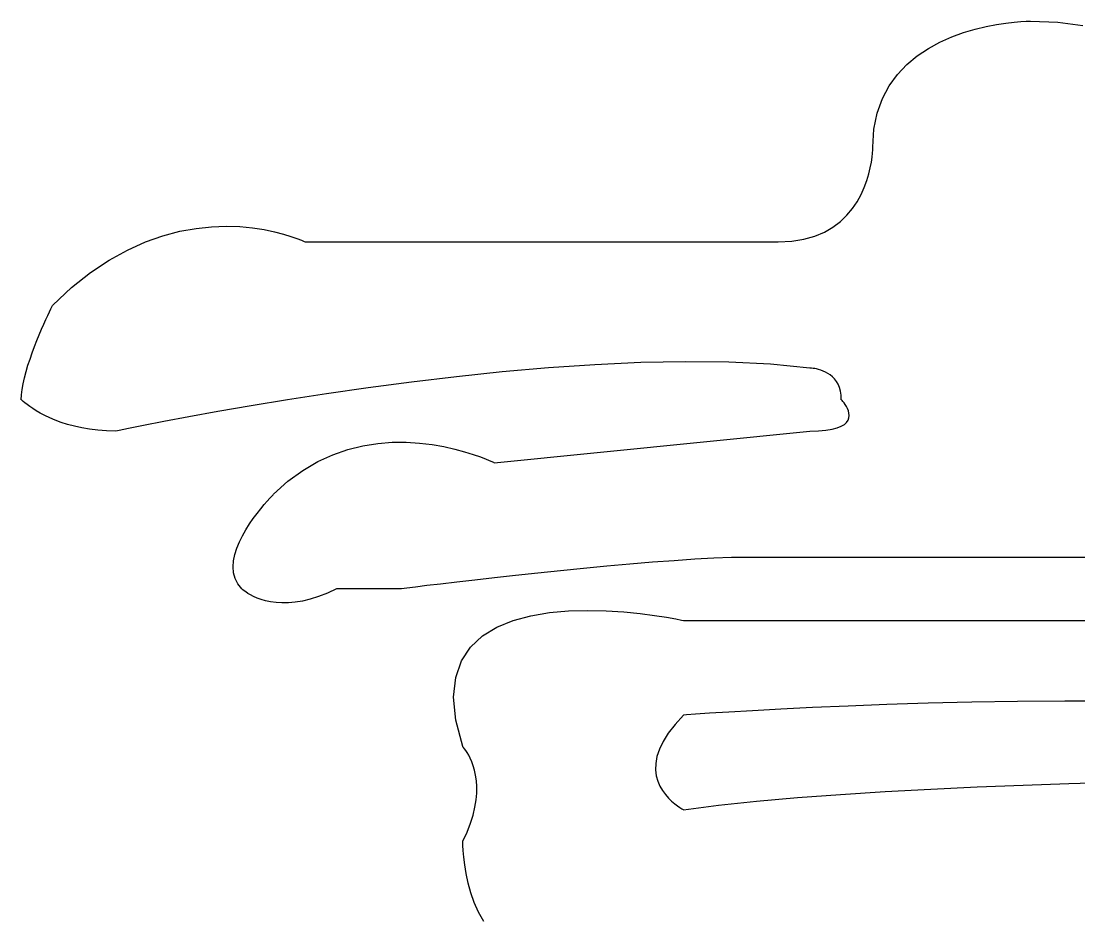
# Model space of a CAD drawing. Extents: x 8 to 213, y -217 to -66.
# Drawn here: x 28.65 to 33.8, y -86.56 to -82.2 of the extents above; entities that cross this region are included whole.
import ezdxf

# ---------------------------------------------------------------- set-up
doc = ezdxf.new("R2010")
doc.units = 0
doc.header["$MEASUREMENT"] = 0

msp = doc.modelspace()

# ---------------------------------------------------------------- linework, layer by layer
for p, q in [((33.4407, -82.2108, -80.2759), (33.4809, -82.2061, -80.2759)), ((33.4809, -82.2061, -80.2759), (33.5141, -82.2033, -80.2759)), ((33.5141, -82.2033, -80.2759), (33.5392, -82.2018, -80.2759)), ((33.5392, -82.2018, -80.2759), (33.5551, -82.2013, -80.2759)), ((33.5551, -82.2013, -80.2759), (33.5607, -82.2012, -80.2759)), ((33.5607, -82.2012, -80.2759), (33.6932, -82.2068, -80.2759)), ((33.6932, -82.2068, -80.2759), (33.8146, -82.2227, -80.2759)), ((33.1769, -82.278, -80.2759), (33.2343, -82.2572, -80.2759)), ((33.2343, -82.2572, -80.2759), (33.2905, -82.2405, -80.2759)), ((33.2905, -82.2405, -80.2759), (33.3444, -82.2275, -80.2759)), ((33.3444, -82.2275, -80.2759), (33.3949, -82.2178, -80.2759)), ((33.3949, -82.2178, -80.2759), (33.4407, -82.2108, -80.2759)), ((33.0633, -82.3339, -80.2759), (33.1195, -82.3034, -80.2759)), ((33.1195, -82.3034, -80.2759), (33.1769, -82.278, -80.2759)), ((33.0093, -82.3699, -80.2759), (33.0633, -82.3339, -80.2759)), ((32.913, -82.4603, -80.2759), (32.9589, -82.4119, -80.2759)), ((32.9589, -82.4119, -80.2759), (33.0093, -82.3699, -80.2759)), ((32.8729, -82.5156, -80.2759), (32.913, -82.4603, -80.2759)), ((32.8397, -82.5784, -80.2759), (32.8729, -82.5156, -80.2759)), ((32.8146, -82.6489, -80.2759), (32.8397, -82.5784, -80.2759)), ((32.7986, -82.7277, -80.2759), (32.8146, -82.6489, -80.2759)), ((32.7931, -82.8153, -80.2759), (32.7986, -82.7277, -80.2759)), ((32.7915, -82.8433, -80.2759), (32.7926, -82.8282, -80.2759)), ((32.7926, -82.8282, -80.2759), (32.793, -82.8187, -80.2759)), ((32.793, -82.8187, -80.2759), (32.7931, -82.8153, -80.2759)), ((32.7859, -82.8873, -80.2759), (32.7894, -82.8632, -80.2759)), ((32.7894, -82.8632, -80.2759), (32.7915, -82.8433, -80.2759)), ((32.7733, -82.9451, -80.2759), (32.7806, -82.9148, -80.2759)), ((32.7806, -82.9148, -80.2759), (32.7859, -82.8873, -80.2759)), ((32.7511, -83.0112, -80.2759), (32.7636, -82.9774, -80.2759)), ((32.7636, -82.9774, -80.2759), (32.7733, -82.9451, -80.2759)), ((32.7355, -83.0456, -80.2759), (32.7511, -83.0112, -80.2759)), ((32.6936, -83.1138, -80.2759), (32.7164, -83.08, -80.2759)), ((32.7164, -83.08, -80.2759), (32.7355, -83.0456, -80.2759)), ((32.6666, -83.1461, -80.2759), (32.6936, -83.1138, -80.2759)), ((32.5988, -83.2039, -80.2759), (32.6351, -83.1764, -80.2759)), ((32.6351, -83.1764, -80.2759), (32.6666, -83.1461, -80.2759)), ((29.3375, -83.2458, -80.2759), (29.4199, -83.224, -80.2759)), ((29.4199, -83.224, -80.2759), (29.4991, -83.2096, -80.2759)), ((29.4991, -83.2096, -80.2759), (29.5745, -83.2016, -80.2759)), ((29.5745, -83.2016, -80.2759), (29.6458, -83.1991, -80.2759)), ((29.6458, -83.1991, -80.2759), (29.7125, -83.2013, -80.2759)), ((29.7125, -83.2013, -80.2759), (29.7742, -83.2071, -80.2759)), ((29.7742, -83.2071, -80.2759), (29.8303, -83.2157, -80.2759)), ((29.8303, -83.2157, -80.2759), (29.8804, -83.2261, -80.2759)), ((29.8804, -83.2261, -80.2759), (29.9241, -83.2375, -80.2759)), ((29.9241, -83.2375, -80.2759), (29.9609, -83.2489, -80.2759)), ((32.5102, -83.2479, -80.2759), (32.5573, -83.228, -80.2759)), ((32.5573, -83.228, -80.2759), (32.5988, -83.2039, -80.2759)), ((29.165, -83.3152, -80.2759), (29.2524, -83.2759, -80.2759)), ((29.2524, -83.2759, -80.2759), (29.3375, -83.2458, -80.2759)), ((29.9609, -83.2489, -80.2759), (29.9903, -83.2593, -80.2759)), ((29.9903, -83.2593, -80.2759), (30.0118, -83.2679, -80.2759)), ((30.0118, -83.2679, -80.2759), (30.0251, -83.2737, -80.2759)), ((30.0251, -83.2737, -80.2759), (30.0296, -83.2759, -80.2759)), ((30.0296, -83.2759, -80.2759), (30.2334, -83.2759, -80.2759)), ((30.2334, -83.2759, -80.2759), (30.4299, -83.2759, -80.2759)), ((30.4299, -83.2759, -80.2759), (30.6188, -83.2759, -80.2759)), ((30.6188, -83.2759, -80.2759), (30.7997, -83.2759, -80.2759)), ((30.7997, -83.2759, -80.2759), (30.9724, -83.2759, -80.2759)), ((30.9724, -83.2759, -80.2759), (31.1364, -83.2759, -80.2759)), ((31.1364, -83.2759, -80.2759), (31.2914, -83.2759, -80.2759)), ((31.2914, -83.2759, -80.2759), (31.4371, -83.2759, -80.2759)), ((31.4371, -83.2759, -80.2759), (31.5732, -83.2759, -80.2759)), ((31.5732, -83.2759, -80.2759), (31.6992, -83.2759, -80.2759)), ((31.6992, -83.2759, -80.2759), (31.8149, -83.2759, -80.2759)), ((31.8149, -83.2759, -80.2759), (31.9198, -83.2759, -80.2759)), ((31.9198, -83.2759, -80.2759), (32.0137, -83.2759, -80.2759)), ((32.0137, -83.2759, -80.2759), (32.0962, -83.2759, -80.2759)), ((32.0962, -83.2759, -80.2759), (32.167, -83.2759, -80.2759)), ((32.167, -83.2759, -80.2759), (32.2256, -83.2759, -80.2759)), ((32.2256, -83.2759, -80.2759), (32.2719, -83.2759, -80.2759)), ((32.2719, -83.2759, -80.2759), (32.3053, -83.2759, -80.2759)), ((32.3053, -83.2759, -80.2759), (32.3256, -83.2759, -80.2759)), ((32.3256, -83.2759, -80.2759), (32.3325, -83.2759, -80.2759)), ((32.3325, -83.2759, -80.2759), (32.3982, -83.2725, -80.2759)), ((32.3982, -83.2725, -80.2759), (32.4573, -83.263, -80.2759)), ((32.4573, -83.263, -80.2759), (32.5102, -83.2479, -80.2759)), ((29.0757, -83.3646, -80.2759), (29.165, -83.3152, -80.2759)), ((28.9851, -83.4251, -80.2759), (29.0757, -83.3646, -80.2759)), ((28.8935, -83.4976, -80.2759), (28.9851, -83.4251, -80.2759)), ((28.8014, -83.5829, -80.2759), (28.8935, -83.4976, -80.2759)), ((28.7921, -83.6021, -80.2759), (28.7971, -83.5917, -80.2759)), ((28.7971, -83.5917, -80.2759), (28.8003, -83.5852, -80.2759)), ((28.8003, -83.5852, -80.2759), (28.8014, -83.5829, -80.2759)), ((28.8014, -83.5829, -80.2759), (28.8014, -83.5829, -80.2759)), ((28.7683, -83.6534, -80.2759), (28.7774, -83.6333, -80.2759)), ((28.7774, -83.6333, -80.2759), (28.7855, -83.6161, -80.2759)), ((28.7855, -83.6161, -80.2759), (28.7921, -83.6021, -80.2759)), ((28.7361, -83.7275, -80.2759), (28.7474, -83.7008, -80.2759)), ((28.7474, -83.7008, -80.2759), (28.7582, -83.676, -80.2759)), ((28.7582, -83.676, -80.2759), (28.7683, -83.6534, -80.2759)), ((28.7247, -83.7557, -80.2759), (28.7361, -83.7275, -80.2759)), ((28.702, -83.8151, -80.2759), (28.7132, -83.785, -80.2759)), ((28.7132, -83.785, -80.2759), (28.7247, -83.7557, -80.2759)), ((28.6811, -83.8763, -80.2759), (28.6912, -83.8456, -80.2759)), ((28.6912, -83.8456, -80.2759), (28.702, -83.8151, -80.2759)), ((28.6639, -83.9367, -80.2759), (28.6719, -83.9068, -80.2759)), ((28.6719, -83.9068, -80.2759), (28.6811, -83.8763, -80.2759)), ((30.9895, -83.9084, -80.2759), (30.7665, -83.9317, -80.2759)), ((31.2148, -83.8886, -80.2759), (30.9895, -83.9084, -80.2759)), ((31.4401, -83.8732, -80.2759), (31.2148, -83.8886, -80.2759)), ((31.6631, -83.863, -80.2759), (31.4401, -83.8732, -80.2759)), ((31.8815, -83.8587, -80.2759), (31.6631, -83.863, -80.2759)), ((32.093, -83.8613, -80.2759), (31.8815, -83.8587, -80.2759)), ((32.2953, -83.8714, -80.2759), (32.093, -83.8613, -80.2759)), ((32.486, -83.89, -80.2759), (32.2953, -83.8714, -80.2759)), ((32.4871, -83.89, -80.2759), (32.486, -83.89, -80.2759)), ((32.4903, -83.8901, -80.2759), (32.4871, -83.89, -80.2759)), ((32.4953, -83.8905, -80.2759), (32.4903, -83.8901, -80.2759)), ((32.502, -83.8912, -80.2759), (32.4953, -83.8905, -80.2759)), ((32.51, -83.8924, -80.2759), (32.502, -83.8912, -80.2759)), ((32.5192, -83.8941, -80.2759), (32.51, -83.8924, -80.2759)), ((32.5293, -83.8966, -80.2759), (32.5192, -83.8941, -80.2759)), ((32.5401, -83.8998, -80.2759), (32.5293, -83.8966, -80.2759)), ((32.5513, -83.904, -80.2759), (32.5401, -83.8998, -80.2759)), ((32.5628, -83.9092, -80.2759), (32.5513, -83.904, -80.2759)), ((32.5743, -83.9155, -80.2759), (32.5628, -83.9092, -80.2759)), ((28.6572, -83.9656, -80.2759), (28.6639, -83.9367, -80.2759)), ((30.5482, -83.9579, -80.2759), (30.3367, -83.9859, -80.2759)), ((30.7665, -83.9317, -80.2759), (30.5482, -83.9579, -80.2759)), ((32.5855, -83.9231, -80.2759), (32.5743, -83.9155, -80.2759)), ((32.5963, -83.9321, -80.2759), (32.5855, -83.9231, -80.2759)), ((32.6064, -83.9426, -80.2759), (32.5963, -83.9321, -80.2759)), ((32.6156, -83.9548, -80.2759), (32.6064, -83.9426, -80.2759)), ((32.6236, -83.9686, -80.2759), (32.6156, -83.9548, -80.2759)), ((28.649, -84.0194, -80.2759), (28.6522, -83.9933, -80.2759)), ((28.6522, -83.9933, -80.2759), (28.6572, -83.9656, -80.2759)), ((30.3367, -83.9859, -80.2759), (30.1344, -84.0152, -80.2759)), ((32.6302, -83.9843, -80.2759), (32.6236, -83.9686, -80.2759)), ((32.6352, -84.0019, -80.2759), (32.6302, -83.9843, -80.2759)), ((32.6384, -84.0216, -80.2759), (32.6352, -84.0019, -80.2759)), ((28.6479, -84.0435, -80.2759), (28.649, -84.0194, -80.2759)), ((28.6491, -84.0446, -80.2759), (28.6479, -84.0435, -80.2759)), ((28.6525, -84.0478, -80.2759), (28.6491, -84.0446, -80.2759)), ((28.6583, -84.0528, -80.2759), (28.6525, -84.0478, -80.2759)), ((28.6663, -84.0595, -80.2759), (28.6583, -84.0528, -80.2759)), ((28.6767, -84.0675, -80.2759), (28.6663, -84.0595, -80.2759)), ((29.9437, -84.0447, -80.2759), (29.7667, -84.0739, -80.2759)), ((30.1344, -84.0152, -80.2759), (29.9437, -84.0447, -80.2759)), ((32.6395, -84.0435, -80.2759), (32.6384, -84.0216, -80.2759)), ((32.6406, -84.0446, -80.2759), (32.6395, -84.0435, -80.2759)), ((32.6435, -84.0478, -80.2759), (32.6406, -84.0446, -80.2759)), ((32.6478, -84.0528, -80.2759), (32.6435, -84.0478, -80.2759)), ((32.6531, -84.0595, -80.2759), (32.6478, -84.0528, -80.2759)), ((32.6587, -84.0675, -80.2759), (32.6531, -84.0595, -80.2759)), ((28.6894, -84.0767, -80.2759), (28.6767, -84.0675, -80.2759)), ((28.7043, -84.0868, -80.2759), (28.6894, -84.0767, -80.2759)), ((28.7216, -84.0975, -80.2759), (28.7043, -84.0868, -80.2759)), ((28.7412, -84.1088, -80.2759), (28.7216, -84.0975, -80.2759)), ((28.7631, -84.1203, -80.2759), (28.7412, -84.1088, -80.2759)), ((29.6059, -84.1017, -80.2759), (29.4635, -84.1275, -80.2759)), ((29.7667, -84.0739, -80.2759), (29.6059, -84.1017, -80.2759)), ((32.6644, -84.0767, -80.2759), (32.6587, -84.0675, -80.2759)), ((32.6696, -84.0868, -80.2759), (32.6644, -84.0767, -80.2759)), ((32.6739, -84.0975, -80.2759), (32.6696, -84.0868, -80.2759)), ((32.6768, -84.1088, -80.2759), (32.6739, -84.0975, -80.2759)), ((32.6779, -84.1203, -80.2759), (32.6768, -84.1088, -80.2759)), ((28.7872, -84.1317, -80.2759), (28.7631, -84.1203, -80.2759)), ((28.8137, -84.143, -80.2759), (28.7872, -84.1317, -80.2759)), ((28.8425, -84.1538, -80.2759), (28.8137, -84.143, -80.2759)), ((28.8736, -84.1639, -80.2759), (28.8425, -84.1538, -80.2759)), ((28.907, -84.173, -80.2759), (28.8736, -84.1639, -80.2759)), ((29.3418, -84.1504, -80.2759), (29.2432, -84.1696, -80.2759)), ((29.4635, -84.1275, -80.2759), (29.3418, -84.1504, -80.2759)), ((32.6395, -84.173, -80.2759), (32.6546, -84.1639, -80.2759)), ((32.6546, -84.1639, -80.2759), (32.6655, -84.1538, -80.2759)), ((32.6655, -84.1538, -80.2759), (32.6727, -84.143, -80.2759)), ((32.6727, -84.143, -80.2759), (32.6767, -84.1317, -80.2759)), ((32.6767, -84.1317, -80.2759), (32.6779, -84.1203, -80.2759)), ((28.9427, -84.1811, -80.2759), (28.907, -84.173, -80.2759)), ((28.9807, -84.1877, -80.2759), (28.9427, -84.1811, -80.2759)), ((29.021, -84.1927, -80.2759), (28.9807, -84.1877, -80.2759)), ((29.0636, -84.1959, -80.2759), (29.021, -84.1927, -80.2759)), ((29.1085, -84.197, -80.2759), (29.0636, -84.1959, -80.2759)), ((29.1242, -84.1937, -80.2759), (29.1085, -84.197, -80.2759)), ((29.1699, -84.1843, -80.2759), (29.1242, -84.1937, -80.2759)), ((29.2432, -84.1696, -80.2759), (29.1699, -84.1843, -80.2759)), ((30.9508, -84.3506, -80.2759), (32.486, -84.197, -80.2759)), ((32.486, -84.197, -80.2759), (32.5287, -84.1959, -80.2759)), ((32.5287, -84.1959, -80.2759), (32.5649, -84.1927, -80.2759)), ((32.5649, -84.1927, -80.2759), (32.5952, -84.1877, -80.2759)), ((32.5952, -84.1877, -80.2759), (32.6199, -84.1811, -80.2759)), ((32.6199, -84.1811, -80.2759), (32.6395, -84.173, -80.2759)), ((30.2383, -84.2858, -80.2759), (30.3113, -84.2678, -80.2759)), ((30.3113, -84.2678, -80.2759), (30.3832, -84.2565, -80.2759)), ((30.3832, -84.2565, -80.2759), (30.4534, -84.2511, -80.2759)), ((30.4534, -84.2511, -80.2759), (30.5212, -84.2507, -80.2759)), ((30.5212, -84.2507, -80.2759), (30.5862, -84.2546, -80.2759)), ((30.5862, -84.2546, -80.2759), (30.6477, -84.262, -80.2759)), ((30.6477, -84.262, -80.2759), (30.7051, -84.272, -80.2759)), ((30.0911, -84.345, -80.2759), (30.1647, -84.3113, -80.2759)), ((30.1647, -84.3113, -80.2759), (30.2383, -84.2858, -80.2759)), ((30.7051, -84.272, -80.2759), (30.758, -84.2838, -80.2759)), ((30.758, -84.2838, -80.2759), (30.8057, -84.2967, -80.2759)), ((30.8057, -84.2967, -80.2759), (30.8476, -84.3098, -80.2759)), ((30.8476, -84.3098, -80.2759), (30.8832, -84.3223, -80.2759)), ((30.0181, -84.3879, -80.2759), (30.0911, -84.345, -80.2759)), ((30.8832, -84.3223, -80.2759), (30.9119, -84.3335, -80.2759)), ((30.9119, -84.3335, -80.2759), (30.9331, -84.3424, -80.2759)), ((30.9331, -84.3424, -80.2759), (30.9463, -84.3484, -80.2759)), ((30.9463, -84.3484, -80.2759), (30.9508, -84.3506, -80.2759)), ((29.9462, -84.4406, -80.2759), (30.0181, -84.3879, -80.2759)), ((29.8761, -84.5041, -80.2759), (29.9462, -84.4406, -80.2759)), ((29.8454, -84.5372, -80.2759), (29.858, -84.5233, -80.2759)), ((29.858, -84.5233, -80.2759), (29.8677, -84.5128, -80.2759)), ((29.8677, -84.5128, -80.2759), (29.8739, -84.5063, -80.2759)), ((29.8739, -84.5063, -80.2759), (29.8761, -84.5041, -80.2759)), ((29.7962, -84.5972, -80.2759), (29.8139, -84.5746, -80.2759)), ((29.8139, -84.5746, -80.2759), (29.8305, -84.5545, -80.2759)), ((29.8305, -84.5545, -80.2759), (29.8454, -84.5372, -80.2759)), ((29.7595, -84.6486, -80.2759), (29.7779, -84.622, -80.2759)), ((29.7779, -84.622, -80.2759), (29.7962, -84.5972, -80.2759)), ((29.7252, -84.7061, -80.2759), (29.7418, -84.6768, -80.2759)), ((29.7418, -84.6768, -80.2759), (29.7595, -84.6486, -80.2759)), ((29.7103, -84.7362, -80.2759), (29.7252, -84.7061, -80.2759)), ((29.688, -84.7975, -80.2759), (29.6977, -84.7668, -80.2759)), ((29.6977, -84.7668, -80.2759), (29.7103, -84.7362, -80.2759)), ((29.6796, -84.8578, -80.2759), (29.6818, -84.8279, -80.2759)), ((29.6818, -84.8279, -80.2759), (29.688, -84.7975, -80.2759)), ((31.7208, -84.8351, -80.2759), (31.6111, -84.8443, -80.2759)), ((31.8265, -84.8271, -80.2759), (31.7208, -84.8351, -80.2759)), ((31.9266, -84.8205, -80.2759), (31.8265, -84.8271, -80.2759)), ((32.0198, -84.8154, -80.2759), (31.9266, -84.8205, -80.2759)), ((32.1044, -84.8122, -80.2759), (32.0198, -84.8154, -80.2759)), ((32.179, -84.8111, -80.2759), (32.1044, -84.8122, -80.2759)), ((32.2026, -84.8111, -80.2759), (32.179, -84.8111, -80.2759)), ((32.2712, -84.8111, -80.2759), (32.2026, -84.8111, -80.2759)), ((32.3816, -84.8111, -80.2759), (32.2712, -84.8111, -80.2759)), ((32.5302, -84.8111, -80.2759), (32.3816, -84.8111, -80.2759)), ((32.7139, -84.8111, -80.2759), (32.5302, -84.8111, -80.2759)), ((32.9292, -84.8111, -80.2759), (32.7139, -84.8111, -80.2759)), ((33.1729, -84.8111, -80.2759), (32.9292, -84.8111, -80.2759)), ((33.4416, -84.8111, -80.2759), (33.1729, -84.8111, -80.2759)), ((33.7318, -84.8111, -80.2759), (33.4416, -84.8111, -80.2759)), ((34.0405, -84.8111, -80.2759), (33.7318, -84.8111, -80.2759)), ((29.682, -84.8868, -80.2759), (29.6796, -84.8578, -80.2759)), ((29.6896, -84.9145, -80.2759), (29.682, -84.8868, -80.2759)), ((31.2727, -84.8764, -80.2759), (31.1619, -84.8879, -80.2759)), ((31.3856, -84.8652, -80.2759), (31.2727, -84.8764, -80.2759)), ((31.4988, -84.8544, -80.2759), (31.3856, -84.8652, -80.2759)), ((31.6111, -84.8443, -80.2759), (31.4988, -84.8544, -80.2759)), ((29.7029, -84.9405, -80.2759), (29.6896, -84.9145, -80.2759)), ((30.7679, -84.9315, -80.2759), (30.6893, -84.9407, -80.2759)), ((30.856, -84.9214, -80.2759), (30.7679, -84.9315, -80.2759)), ((30.952, -84.9106, -80.2759), (30.856, -84.9214, -80.2759)), ((31.0545, -84.8994, -80.2759), (30.952, -84.9106, -80.2759)), ((31.1619, -84.8879, -80.2759), (31.0545, -84.8994, -80.2759)), ((29.7226, -84.9647, -80.2759), (29.7029, -84.9405, -80.2759)), ((29.7237, -84.9657, -80.2759), (29.7226, -84.9647, -80.2759)), ((29.7272, -84.9688, -80.2759), (29.7237, -84.9657, -80.2759)), ((29.7329, -84.9735, -80.2759), (29.7272, -84.9688, -80.2759)), ((29.741, -84.9794, -80.2759), (29.7329, -84.9735, -80.2759)), ((29.7514, -84.9862, -80.2759), (29.741, -84.9794, -80.2759)), ((29.764, -84.9937, -80.2759), (29.7514, -84.9862, -80.2759)), ((30.1382, -84.9854, -80.2759), (30.0956, -85.002, -80.2759)), ((30.1832, -84.9647, -80.2759), (30.1382, -84.9854, -80.2759)), ((30.1843, -84.9647, -80.2759), (30.1832, -84.9647, -80.2759)), ((30.1876, -84.9647, -80.2759), (30.1843, -84.9647, -80.2759)), ((30.193, -84.9647, -80.2759), (30.1876, -84.9647, -80.2759)), ((30.2003, -84.9647, -80.2759), (30.193, -84.9647, -80.2759)), ((30.2095, -84.9647, -80.2759), (30.2003, -84.9647, -80.2759)), ((30.2205, -84.9647, -80.2759), (30.2095, -84.9647, -80.2759)), ((30.233, -84.9647, -80.2759), (30.2205, -84.9647, -80.2759)), ((30.247, -84.9647, -80.2759), (30.233, -84.9647, -80.2759)), ((30.2624, -84.9647, -80.2759), (30.247, -84.9647, -80.2759)), ((30.2791, -84.9647, -80.2759), (30.2624, -84.9647, -80.2759)), ((30.2969, -84.9647, -80.2759), (30.2791, -84.9647, -80.2759)), ((30.3158, -84.9647, -80.2759), (30.2969, -84.9647, -80.2759)), ((30.3356, -84.9647, -80.2759), (30.3158, -84.9647, -80.2759)), ((30.3562, -84.9647, -80.2759), (30.3356, -84.9647, -80.2759)), ((30.3775, -84.9647, -80.2759), (30.3562, -84.9647, -80.2759)), ((30.3993, -84.9647, -80.2759), (30.3775, -84.9647, -80.2759)), ((30.4216, -84.9647, -80.2759), (30.3993, -84.9647, -80.2759)), ((30.4443, -84.9647, -80.2759), (30.4216, -84.9647, -80.2759)), ((30.4672, -84.9647, -80.2759), (30.4443, -84.9647, -80.2759)), ((30.4902, -84.9647, -80.2759), (30.4672, -84.9647, -80.2759)), ((30.4992, -84.9635, -80.2759), (30.4902, -84.9647, -80.2759)), ((30.5251, -84.9604, -80.2759), (30.4992, -84.9635, -80.2759)), ((30.5664, -84.9553, -80.2759), (30.5251, -84.9604, -80.2759)), ((30.6216, -84.9487, -80.2759), (30.5664, -84.9553, -80.2759)), ((30.6893, -84.9407, -80.2759), (30.6216, -84.9487, -80.2759)), ((29.779, -85.0013, -80.2759), (29.764, -84.9937, -80.2759)), ((29.7963, -85.0089, -80.2759), (29.779, -85.0013, -80.2759)), ((29.8158, -85.016, -80.2759), (29.7963, -85.0089, -80.2759)), ((29.8377, -85.0222, -80.2759), (29.8158, -85.016, -80.2759)), ((29.8619, -85.0274, -80.2759), (29.8377, -85.0222, -80.2759)), ((29.8884, -85.031, -80.2759), (29.8619, -85.0274, -80.2759)), ((29.9172, -85.0328, -80.2759), (29.8884, -85.031, -80.2759)), ((29.9483, -85.0324, -80.2759), (29.9172, -85.0328, -80.2759)), ((29.9817, -85.0294, -80.2759), (29.9483, -85.0324, -80.2759)), ((30.0173, -85.0236, -80.2759), (29.9817, -85.0294, -80.2759)), ((30.0553, -85.0146, -80.2759), (30.0173, -85.0236, -80.2759)), ((30.0956, -85.002, -80.2759), (30.0553, -85.0146, -80.2759)), ((31.1289, -85.095, -80.2759), (31.2194, -85.0798, -80.2759)), ((31.2194, -85.0798, -80.2759), (31.3123, -85.0715, -80.2759)), ((31.3123, -85.0715, -80.2759), (31.4052, -85.0691, -80.2759)), ((31.4052, -85.0691, -80.2759), (31.4958, -85.0712, -80.2759)), ((31.4958, -85.0712, -80.2759), (31.5818, -85.0767, -80.2759)), ((31.5818, -85.0767, -80.2759), (31.6608, -85.0846, -80.2759)), ((31.6608, -85.0846, -80.2759), (31.7307, -85.0936, -80.2759)), ((30.9638, -85.1506, -80.2759), (31.0429, -85.1182, -80.2759)), ((31.0429, -85.1182, -80.2759), (31.1289, -85.095, -80.2759)), ((31.7307, -85.0936, -80.2759), (31.789, -85.1026, -80.2759)), ((31.789, -85.1026, -80.2759), (31.8335, -85.1105, -80.2759)), ((31.8335, -85.1105, -80.2759), (31.8619, -85.1161, -80.2759)), ((31.8619, -85.1161, -80.2759), (31.8719, -85.1182, -80.2759)), ((31.8719, -85.1182, -80.2759), (32.1261, -85.1182, -80.2759)), ((32.1261, -85.1182, -80.2759), (32.3812, -85.1182, -80.2759)), ((32.3812, -85.1182, -80.2759), (32.6355, -85.1182, -80.2759)), ((32.6355, -85.1182, -80.2759), (32.8876, -85.1182, -80.2759)), ((32.8876, -85.1182, -80.2759), (33.1361, -85.1182, -80.2759)), ((33.1361, -85.1182, -80.2759), (33.3794, -85.1182, -80.2759)), ((33.3794, -85.1182, -80.2759), (33.616, -85.1182, -80.2759)), ((33.616, -85.1182, -80.2759), (33.8444, -85.1182, -80.2759)), ((30.8356, -85.2477, -80.2759), (30.894, -85.1934, -80.2759)), ((30.894, -85.1934, -80.2759), (30.9638, -85.1506, -80.2759)), ((30.7911, -85.3147, -80.2759), (30.8356, -85.2477, -80.2759)), ((30.7627, -85.3955, -80.2759), (30.7911, -85.3147, -80.2759)), ((30.7527, -85.4912, -80.2759), (30.7627, -85.3955, -80.2759)), ((30.7635, -85.6031, -80.2759), (30.7527, -85.4912, -80.2759)), ((32.3445, -85.5497, -80.2759), (32.2078, -85.5572, -80.2759)), ((32.5001, -85.5421, -80.2759), (32.3445, -85.5497, -80.2759)), ((32.6727, -85.5345, -80.2759), (32.5001, -85.5421, -80.2759)), ((32.8605, -85.5275, -80.2759), (32.6727, -85.5345, -80.2759)), ((33.0617, -85.5212, -80.2759), (32.8605, -85.5275, -80.2759)), ((33.2744, -85.5161, -80.2759), (33.0617, -85.5212, -80.2759)), ((33.4968, -85.5124, -80.2759), (33.2744, -85.5161, -80.2759)), ((33.727, -85.5106, -80.2759), (33.4968, -85.5124, -80.2759)), ((33.9632, -85.511, -80.2759), (33.727, -85.5106, -80.2759)), ((30.7972, -85.7323, -80.2759), (30.7635, -85.6031, -80.2759)), ((31.8719, -85.5787, -80.2759), (31.8304, -85.6237, -80.2759)), ((31.8866, -85.5777, -80.2759), (31.8719, -85.5787, -80.2759)), ((31.9293, -85.5746, -80.2759), (31.8866, -85.5777, -80.2759)), ((31.9983, -85.5699, -80.2759), (31.9293, -85.5746, -80.2759)), ((32.0918, -85.564, -80.2759), (31.9983, -85.5699, -80.2759)), ((32.2078, -85.5572, -80.2759), (32.0918, -85.564, -80.2759)), ((31.8304, -85.6237, -80.2759), (31.7973, -85.6663, -80.2759)), ((31.7721, -85.7066, -80.2759), (31.754, -85.7446, -80.2759)), ((31.7973, -85.6663, -80.2759), (31.7721, -85.7066, -80.2759)), ((30.7983, -85.7334, -80.2759), (30.7972, -85.7323, -80.2759)), ((30.8014, -85.7369, -80.2759), (30.7983, -85.7334, -80.2759)), ((30.8061, -85.7426, -80.2759), (30.8014, -85.7369, -80.2759)), ((30.812, -85.7507, -80.2759), (30.8061, -85.7426, -80.2759)), ((30.8188, -85.7611, -80.2759), (30.812, -85.7507, -80.2759)), ((30.8263, -85.7737, -80.2759), (30.8188, -85.7611, -80.2759)), ((31.754, -85.7446, -80.2759), (31.7424, -85.7803, -80.2759)), ((30.8339, -85.7887, -80.2759), (30.8263, -85.7737, -80.2759)), ((30.8415, -85.806, -80.2759), (30.8339, -85.7887, -80.2759)), ((30.8485, -85.8255, -80.2759), (30.8415, -85.806, -80.2759)), ((31.7365, -85.8136, -80.2759), (31.7357, -85.8447, -80.2759)), ((31.7424, -85.7803, -80.2759), (31.7365, -85.8136, -80.2759)), ((30.8548, -85.8474, -80.2759), (30.8485, -85.8255, -80.2759)), ((30.8599, -85.8716, -80.2759), (30.8548, -85.8474, -80.2759)), ((31.7357, -85.8447, -80.2759), (31.7393, -85.8735, -80.2759)), ((30.8636, -85.8981, -80.2759), (30.8599, -85.8716, -80.2759)), ((30.8654, -85.9269, -80.2759), (30.8636, -85.8981, -80.2759)), ((31.7393, -85.8735, -80.2759), (31.7465, -85.9, -80.2759)), ((31.7465, -85.9, -80.2759), (31.7568, -85.9242, -80.2759)), ((33.5251, -85.919, -80.2759), (33.7471, -85.9113, -80.2759)), ((33.7471, -85.9113, -80.2759), (33.9637, -85.905, -80.2759)), ((30.862, -85.9913, -80.2759), (30.865, -85.958, -80.2759)), ((30.865, -85.958, -80.2759), (30.8654, -85.9269, -80.2759)), ((31.7568, -85.9242, -80.2759), (31.7693, -85.9461, -80.2759)), ((31.7693, -85.9461, -80.2759), (31.7835, -85.9656, -80.2759)), ((31.7835, -85.9656, -80.2759), (31.7986, -85.9829, -80.2759)), ((32.4265, -85.9801, -80.2759), (32.6359, -85.9644, -80.2759)), ((32.6359, -85.9644, -80.2759), (32.853, -85.9506, -80.2759)), ((32.853, -85.9506, -80.2759), (33.0754, -85.9385, -80.2759)), ((33.0754, -85.9385, -80.2759), (33.3003, -85.928, -80.2759)), ((33.3003, -85.928, -80.2759), (33.5251, -85.919, -80.2759)), ((30.8562, -86.027, -80.2759), (30.862, -85.9913, -80.2759)), ((31.7986, -85.9829, -80.2759), (31.8139, -85.9979, -80.2759)), ((31.8139, -85.9979, -80.2759), (31.8287, -86.0105, -80.2759)), ((31.8287, -86.0105, -80.2759), (31.8424, -86.0209, -80.2759)), ((31.8719, -86.0393, -80.2759), (32.0419, -86.0174, -80.2759)), ((32.0419, -86.0174, -80.2759), (32.2276, -85.9977, -80.2759)), ((32.2276, -85.9977, -80.2759), (32.4265, -85.9801, -80.2759)), ((30.8346, -86.1053, -80.2759), (30.8472, -86.065, -80.2759)), ((30.8472, -86.065, -80.2759), (30.8562, -86.027, -80.2759)), ((31.8424, -86.0209, -80.2759), (31.8543, -86.029, -80.2759)), ((31.8543, -86.029, -80.2759), (31.8636, -86.0347, -80.2759)), ((31.8636, -86.0347, -80.2759), (31.8697, -86.0382, -80.2759)), ((31.8697, -86.0382, -80.2759), (31.8719, -86.0393, -80.2759)), ((31.8719, -86.0393, -80.2759), (31.8719, -86.0393, -80.2759)), ((30.818, -86.1479, -80.2759), (30.8346, -86.1053, -80.2759)), ((30.7972, -86.1928, -80.2759), (30.818, -86.1479, -80.2759)), ((30.7973, -86.1984, -80.2759), (30.7972, -86.1928, -80.2759)), ((30.7979, -86.214, -80.2759), (30.7973, -86.1984, -80.2759)), ((30.7993, -86.2384, -80.2759), (30.7979, -86.214, -80.2759)), ((30.8022, -86.2702, -80.2759), (30.7993, -86.2384, -80.2759)), ((30.8068, -86.308, -80.2759), (30.8022, -86.2702, -80.2759)), ((30.8138, -86.3504, -80.2759), (30.8068, -86.308, -80.2759)), ((30.8236, -86.396, -80.2759), (30.8138, -86.3504, -80.2759)), ((30.8366, -86.4434, -80.2759), (30.8236, -86.396, -80.2759)), ((30.8532, -86.4913, -80.2759), (30.8366, -86.4434, -80.2759)), ((30.874, -86.5383, -80.2759), (30.8532, -86.4913, -80.2759)), ((30.8994, -86.583, -80.2759), (30.874, -86.5383, -80.2759))]:
    msp.add_line(p, q)

doc.saveas('drawing.dxf')
